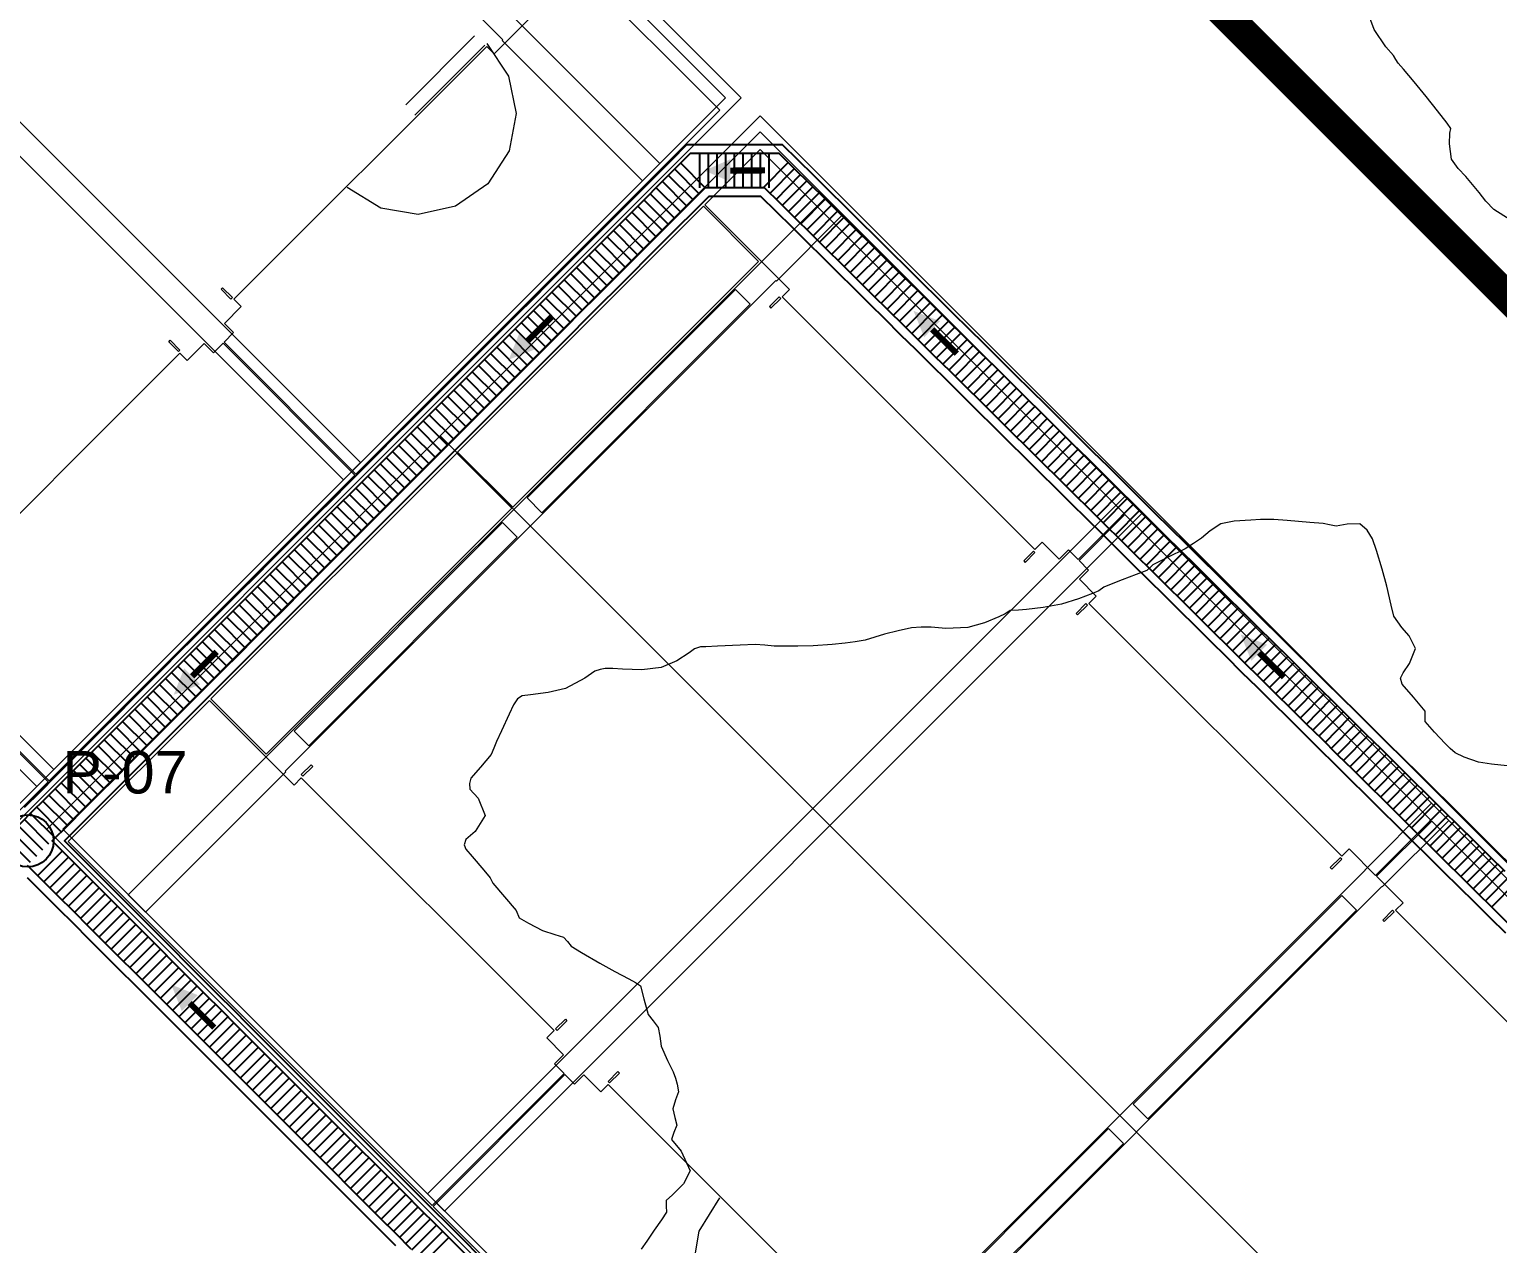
# Model space of a CAD drawing. Header units: metres. Extents: x 354768 to 355417, y 9249536 to 9250102.
# Drawn here: x 354844.97 to 354861.9, y 9249852.91 to 9249866.9 of the extents above; entities that cross this region are included whole.
import ezdxf
from ezdxf.enums import TextEntityAlignment as Align

# ---------------------------------------------------------------- set-up
doc = ezdxf.new("R2010")
doc.units = ezdxf.units.M
doc.header["$LTSCALE"] = 0.25
doc.linetypes.add('DASHED', pattern=[1.524, 1.27, -0.254])
for name, color, linetype, lineweight in [('ARQ-BASE', 8, 'CONTINUOUS', 13), ('ARQ-TECHO', 8, 'CONTINUOUS', 13), ('ARQ-VEREDA', 9, 'CONTINUOUS', 9), ('CUNETA-S1', 5, 'CONTINUOUS', 35), ('LIMITE-INTERV', 1, 'DASHED', 70)]:
    doc.layers.add(name, color=color, linetype=linetype, lineweight=lineweight)
for name, color, linetype, true_color in [('CUN-FLUJO', 1, 'CONTINUOUS', 0xe60000), ('CUN-REJ-BORDE', 4, 'CONTINUOUS', 0x00aae6), ('CUN-REJ-PLATINA', 4, 'CONTINUOUS', 0x78cdf0)]:
    doc.layers.add(name, color=color, linetype=linetype, true_color=true_color)
doc.layers.add('CURVAS', color=33, linetype='CONTINUOUS', lineweight=13, true_color=0xb08860)
doc.layers.add('NUDOS', color=7, linetype='CONTINUOUS')
doc.layers.add('TEXTOS', color=7, linetype='CONTINUOUS')
doc.styles.get("Standard").update_dxf_attribs({"font": 'arial.ttf'})

# ---------------------------------------------------------------- blocks, each defined once
blk = doc.blocks.new('ARQUITECTURA_BASE')
at = {"layer": 'ARQ-BASE'}
for points in [[(354853.112, 9249863.907), (354850.708, 9249861.503)], [(354853.281, 9249863.737), (354853.112, 9249863.907)], [(354850.877, 9249861.333), (354853.281, 9249863.737)], [(354850.708, 9249861.503), (354850.877, 9249861.333)], [(354850.425, 9249861.22), (354848.021, 9249858.816)], [(354850.594, 9249861.05), (354850.425, 9249861.22)], [(354848.19, 9249858.646), (354850.594, 9249861.05)], [(354848.021, 9249858.816), (354848.19, 9249858.646)], [(354857.694, 9249854.516), (354860.098, 9249856.921)], [(354860.098, 9249856.921), (354860.268, 9249856.751)], [(354860.268, 9249856.751), (354857.863, 9249854.347)], [(354857.863, 9249854.347), (354857.694, 9249854.516)], [(354855.007, 9249851.829), (354857.411, 9249854.234)], [(354857.411, 9249854.234), (354857.581, 9249854.064)], [(354857.581, 9249854.064), (354855.176, 9249851.66)]]:
    blk.add_lwpolyline(points, dxfattribs=at)
at = {"layer": 'ARQ-TECHO'}
for points in [[(354844.953, 9249874.338), (354853.176, 9249866.114)], [(354844.953, 9249874.154), (354852.993, 9249866.114)], [(354844.196, 9249873.397), (354852.236, 9249865.357)], [(354850.429, 9249866.782), (354844.772, 9249872.439)], [(354840.749, 9249869.95), (354848.789, 9249861.91)], [(354848.591, 9249861.712), (354840.551, 9249869.752)], [(354849.308, 9249866.036), (354850.1, 9249866.828)], [(354850.242, 9249866.743), (354850.493, 9249866.366), (354850.58, 9249865.936), (354850.5, 9249865.505), (354850.255, 9249865.123), (354849.882, 9249864.865), (354849.453, 9249864.772), (354849.021, 9249864.844), (354848.635, 9249865.083)], [(354849.415, 9249865.916), (354850.221, 9249866.722)], [(354850.422, 9249866.775), (354850.429, 9249866.782)], [(354852.038, 9249865.159), (354850.422, 9249866.775)], [(354853.176, 9249866.114), (354830.245, 9249843.183)], [(354852.993, 9249866.114), (354830.245, 9249843.366)], [(354845.171, 9249857.684), (354853.395, 9249865.908)], [(354853.395, 9249865.908), (354876.326, 9249842.977)], [(354845.355, 9249857.684), (354853.395, 9249865.724)], [(354853.395, 9249865.724), (354876.142, 9249842.977)], [(354852.236, 9249865.357), (354852.038, 9249865.159)], [(354854.151, 9249864.968), (354846.111, 9249856.928)], [(354854.349, 9249864.77), (354854.151, 9249864.968)], [(354853.582, 9249864.002), (354854.349, 9249864.77)], [(354847.918, 9249858.353), (354853.575, 9249864.009)], [(354853.575, 9249864.009), (354853.582, 9249864.002)], [(354849.707, 9249862.22), (354872.547, 9249839.381)], [(354848.789, 9249861.91), (354848.591, 9249861.712)], [(354849.559, 9249853.482), (354857.598, 9249861.52)], [(354857.598, 9249861.52), (354857.796, 9249861.322)], [(354857.796, 9249861.322), (354849.757, 9249853.284)], [(354843.637, 9249859.991), (354845.253, 9249858.375)], [(354845.055, 9249858.177), (354843.439, 9249859.793)], [(354845.253, 9249858.375), (354845.055, 9249858.177)], [(354846.309, 9249856.73), (354847.925, 9249858.345)], [(354847.925, 9249858.345), (354847.918, 9249858.353)], [(354860.367, 9249857.218), (354861.134, 9249857.985)], [(354861.134, 9249857.985), (354861.332, 9249857.787)], [(354868.102, 9249834.753), (354845.171, 9249857.684)], [(354868.102, 9249834.937), (354845.355, 9249857.684)], [(354861.332, 9249857.787), (354860.565, 9249857.02)], [(354854.713, 9249851.557), (354860.37, 9249857.214)], [(354860.37, 9249857.214), (354860.367, 9249857.218)], [(354860.561, 9249857.023), (354854.904, 9249851.366)], [(354860.565, 9249857.02), (354860.561, 9249857.023)], [(354846.111, 9249856.928), (354846.309, 9249856.73)], [(354849.757, 9249853.284), (354849.559, 9249853.482)], [(354854.59, 9249851.829), (354854.212, 9249851.578), (354853.782, 9249851.492), (354853.351, 9249851.571), (354852.97, 9249851.817), (354852.712, 9249852.19), (354852.618, 9249852.618), (354852.69, 9249853.05), (354852.929, 9249853.436)]]:
    blk.add_lwpolyline(points, dxfattribs=at)
for points in [[(354847.311, 9249863.812), (354847.293, 9249863.795), (354847.18, 9249863.908), (354847.198, 9249863.926), (354847.311, 9249863.812)], [(354853.501, 9249863.709), (354853.518, 9249863.691), (354853.631, 9249863.804), (354853.614, 9249863.822), (354853.501, 9249863.709)], [(354846.706, 9249863.208), (354846.689, 9249863.19), (354846.576, 9249863.303), (354846.593, 9249863.321), (354846.706, 9249863.208)], [(354856.432, 9249860.778), (354856.449, 9249860.76), (354856.562, 9249860.873), (354856.545, 9249860.891), (354856.432, 9249860.778)], [(354857.036, 9249860.173), (354857.054, 9249860.156), (354857.167, 9249860.269), (354857.149, 9249860.286), (354857.036, 9249860.173)], [(354848.123, 9249858.296), (354848.105, 9249858.314), (354848.219, 9249858.427), (354848.236, 9249858.409), (354848.123, 9249858.296)], [(354859.967, 9249857.242), (354859.985, 9249857.225), (354860.098, 9249857.338), (354860.08, 9249857.356), (354859.967, 9249857.242)], [(354860.572, 9249856.638), (354860.589, 9249856.62), (354860.702, 9249856.733), (354860.685, 9249856.751), (354860.572, 9249856.638)], [(354851.054, 9249855.365), (354851.036, 9249855.383), (354851.149, 9249855.496), (354851.167, 9249855.478), (354851.054, 9249855.365)], [(354851.659, 9249854.76), (354851.641, 9249854.778), (354851.754, 9249854.891), (354851.772, 9249854.874), (354851.659, 9249854.76)]]:
    blk.add_lwpolyline(points, close=True, dxfattribs=at)
at = {"layer": 'ARQ-VEREDA'}
for points in [[(354850.327, 9249866.623), (354851.303, 9249867.599)], [(354851.303, 9249867.599), (354852.929, 9249865.973)], [(354847.329, 9249863.795), (354850.242, 9249866.708)], [(354850.242, 9249866.708), (354850.327, 9249866.623)], [(354852.929, 9249865.973), (354848.734, 9249861.778)], [(354853.395, 9249865.519), (354852.758, 9249864.883)], [(354857.589, 9249861.324), (354853.395, 9249865.519)], [(354852.74, 9249864.865), (354849.907, 9249862.031)], [(354853.377, 9249864.229), (354852.74, 9249864.865)], [(354852.758, 9249864.883), (354853.734, 9249863.907)], [(354850.543, 9249861.395), (354853.377, 9249864.229)], [(354847.413, 9249863.71), (354847.329, 9249863.795)], [(354853.734, 9249863.907), (354853.649, 9249863.822)], [(354853.649, 9249863.822), (354856.562, 9249860.909)], [(354847.219, 9249863.515), (354847.413, 9249863.71)], [(354847.214, 9249863.298), (354847.325, 9249863.409)], [(354847.325, 9249863.409), (354847.219, 9249863.515)], [(354846.791, 9249863.088), (354846.986, 9249863.282)], [(354846.986, 9249863.282), (354847.092, 9249863.176)], [(354847.092, 9249863.176), (354847.203, 9249863.287)], [(354847.203, 9249863.287), (354848.723, 9249861.767)], [(354848.734, 9249861.778), (354847.214, 9249863.298)], [(354843.793, 9249860.259), (354846.706, 9249863.172)], [(354846.706, 9249863.172), (354846.791, 9249863.088)], [(354849.896, 9249862.021), (354847.062, 9249859.187)], [(354850.533, 9249861.384), (354849.896, 9249862.021)], [(354849.907, 9249862.031), (354850.543, 9249861.395)], [(354848.723, 9249861.767), (354845.198, 9249858.242)], [(354847.699, 9249858.551), (354850.533, 9249861.384)], [(354857.059, 9249860.794), (354857.589, 9249861.324)], [(354857.07, 9249860.783), (354857.6, 9249861.314)], [(354857.6, 9249861.314), (354861.125, 9249857.789)], [(354856.562, 9249860.909), (354856.647, 9249860.994)], [(354856.647, 9249860.994), (354856.842, 9249860.799)], [(354856.842, 9249860.799), (354856.948, 9249860.905)], [(354856.948, 9249860.905), (354857.059, 9249860.794)], [(354857.181, 9249860.672), (354857.07, 9249860.783)], [(354857.075, 9249860.566), (354857.181, 9249860.672)], [(354857.269, 9249860.371), (354857.075, 9249860.566)], [(354857.185, 9249860.286), (354857.269, 9249860.371)], [(354860.098, 9249857.373), (354857.185, 9249860.286)], [(354845.188, 9249858.232), (354843.561, 9249859.858)], [(354845.198, 9249858.242), (354843.572, 9249859.869)], [(354847.062, 9249859.187), (354847.699, 9249858.551)], [(354847.045, 9249859.169), (354845.418, 9249857.543)], [(354848.021, 9249858.193), (354847.045, 9249859.169)], [(354841.663, 9249854.707), (354845.188, 9249858.232)], [(354848.105, 9249858.278), (354848.021, 9249858.193)], [(354851.019, 9249855.365), (354848.105, 9249858.278)], [(354861.125, 9249857.789), (354860.489, 9249857.152)], [(354861.136, 9249857.778), (354860.499, 9249857.142)], [(354864.661, 9249854.253), (354861.136, 9249857.778)], [(354845.418, 9249857.543), (354849.613, 9249853.348)], [(354860.183, 9249857.458), (354860.098, 9249857.373)], [(354860.489, 9249857.152), (354860.183, 9249857.458)], [(354860.499, 9249857.142), (354860.805, 9249856.836)], [(354860.805, 9249856.836), (354860.72, 9249856.751)], [(354860.72, 9249856.751), (354863.633, 9249853.838)], [(354850.934, 9249855.28), (354851.019, 9249855.365)], [(354851.128, 9249855.086), (354850.934, 9249855.28)], [(354851.022, 9249854.98), (354851.128, 9249855.086)], [(354851.134, 9249854.868), (354851.022, 9249854.98)], [(354849.613, 9249853.348), (354851.134, 9249854.868)], [(354851.144, 9249854.858), (354849.624, 9249853.337)], [(354851.256, 9249854.746), (354851.144, 9249854.858)], [(354851.362, 9249854.852), (354851.256, 9249854.746)], [(354851.556, 9249854.658), (354851.362, 9249854.852)], [(354851.641, 9249854.743), (354851.556, 9249854.658)], [(354854.554, 9249851.829), (354851.641, 9249854.743)], [(354849.624, 9249853.337), (354853.149, 9249849.812)]]:
    blk.add_lwpolyline(points, dxfattribs=at)
blk = doc.blocks.new('CURVAS_DE_NIVEL')
at = {"layer": 'CURVAS'}
for points in [[(354862.04, 9249864.71), (354861.852, 9249864.827), (354861.761, 9249864.925), (354861.684, 9249865.025), (354861.607, 9249865.117), (354861.529, 9249865.209), (354861.439, 9249865.301), (354861.362, 9249865.407), (354861.342, 9249865.586), (354861.346, 9249865.708), (354861.358, 9249865.763), (354861.313, 9249865.824), (354861.204, 9249865.965), (354861.072, 9249866.132), (354860.933, 9249866.3), (354860.809, 9249866.446), (354860.75, 9249866.514), (354860.722, 9249866.558), (354860.694, 9249866.603), (354860.608, 9249866.703), (354860.471, 9249866.903), (354860.386, 9249867.129)], [(354862.006, 9249858.417), (354861.825, 9249858.435), (354861.675, 9249858.458), (354861.51, 9249858.516), (354861.406, 9249858.566), (354861.347, 9249858.616), (354861.292, 9249858.672), (354861.169, 9249858.802), (354861.059, 9249858.927), (354861.059, 9249858.986), (354861.059, 9249859.046), (354860.926, 9249859.207), (354860.795, 9249859.358), (354860.777, 9249859.425), (354860.805, 9249859.489), (354860.879, 9249859.593), (354860.947, 9249859.766), (354860.875, 9249859.914), (354860.792, 9249860.01), (354860.745, 9249860.075), (354860.701, 9249860.141), (354860.669, 9249860.269), (354860.617, 9249860.488), (354860.563, 9249860.684), (354860.501, 9249860.899), (354860.454, 9249861.033), (354860.39, 9249861.133), (354860.308, 9249861.206), (354860.162, 9249861.201), (354860.034, 9249861.179), (354859.959, 9249861.192), (354859.884, 9249861.207), (354859.73, 9249861.221), (354859.471, 9249861.243), (354859.316, 9249861.255), (354859.24, 9249861.255), (354859.164, 9249861.253), (354859.051, 9249861.248), (354858.857, 9249861.234), (354858.704, 9249861.206), (354858.58, 9249861.124), (354858.483, 9249861.04), (354858.389, 9249860.977), (354858.293, 9249860.918), (354858.089, 9249860.815), (354857.922, 9249860.733), (354857.851, 9249860.666), (354857.728, 9249860.62), (354857.567, 9249860.561), (354857.441, 9249860.51), (354857.358, 9249860.475), (354857.298, 9249860.431), (354857.227, 9249860.401), (354857.065, 9249860.34), (354856.869, 9249860.28), (354856.656, 9249860.24), (354856.463, 9249860.216), (354856.372, 9249860.208), (354856.278, 9249860.205), (354856.219, 9249860.168), (354856.146, 9249860.133), (354855.981, 9249860.063), (354855.79, 9249860.009), (354855.535, 9249859.999), (354855.366, 9249860.014), (354855.252, 9249860.013), (354855.138, 9249860.006), (354854.985, 9249859.973), (354854.829, 9249859.932), (354854.715, 9249859.897), (354854.603, 9249859.865), (354854.489, 9249859.845), (354854.374, 9249859.831), (354854.224, 9249859.815), (354854.004, 9249859.799), (354853.829, 9249859.794), (354853.664, 9249859.794), (354853.556, 9249859.795), (354853.447, 9249859.805), (354853.338, 9249859.814), (354853.163, 9249859.807), (354852.904, 9249859.793), (354852.768, 9249859.786), (354852.707, 9249859.787), (354852.638, 9249859.764), (354852.576, 9249859.718), (354852.434, 9249859.625), (354852.254, 9249859.548), (354852.031, 9249859.523), (354851.806, 9249859.529), (354851.698, 9249859.537), (354851.608, 9249859.539), (354851.552, 9249859.525), (354851.49, 9249859.507), (354851.374, 9249859.426), (354851.15, 9249859.306), (354850.95, 9249859.259), (354850.746, 9249859.233), (354850.65, 9249859.224), (354850.598, 9249859.186), (354850.55, 9249859.118), (354850.501, 9249859.012), (354850.413, 9249858.817), (354850.357, 9249858.695), (354850.326, 9249858.619), (354850.292, 9249858.545), (354850.17, 9249858.399), (354850.06, 9249858.272), (354850.043, 9249858.211), (354850.049, 9249858.148), (354850.142, 9249858.041), (354850.225, 9249857.841), (354850.109, 9249857.657), (354850, 9249857.567), (354849.983, 9249857.506), (354850.003, 9249857.455), (354850.075, 9249857.369), (354850.208, 9249857.213), (354850.281, 9249857.126), (354850.314, 9249857.063), (354850.448, 9249856.906), (354850.582, 9249856.746), (354850.618, 9249856.665), (354850.725, 9249856.601), (354850.885, 9249856.517), (354851.028, 9249856.471), (354851.127, 9249856.44), (354851.172, 9249856.389), (354851.216, 9249856.337), (354851.333, 9249856.264), (354851.547, 9249856.14), (354851.718, 9249856.046), (354851.88, 9249855.959), (354851.956, 9249855.919), (354852.014, 9249855.88), (354852.052, 9249855.73), (354852.103, 9249855.551), (354852.162, 9249855.476), (354852.219, 9249855.399), (354852.236, 9249855.298), (354852.253, 9249855.184), (354852.327, 9249855.017), (354852.39, 9249854.889), (354852.417, 9249854.815), (354852.437, 9249854.746), (354852.453, 9249854.657), (354852.42, 9249854.566), (354852.386, 9249854.463), (354852.41, 9249854.363), (354852.434, 9249854.272), (354852.401, 9249854.19), (354852.372, 9249854.109), (354852.485, 9249853.972), (354852.587, 9249853.748), (354852.512, 9249853.596), (354852.382, 9249853.469), (354852.309, 9249853.405), (354852.311, 9249853.338), (354852.314, 9249853.27), (354852.259, 9249853.184), (354852.172, 9249853.062), (354852.088, 9249852.936), (354852.021, 9249852.843)]]:
    blk.add_lwpolyline(points, dxfattribs=at)
blk = doc.blocks.new('LIMITE_DE_INTERVENCION')
at = {"layer": 'LIMITE-INTERV', "const_width": 0.35}
blk.add_lwpolyline([(354813.64, 9249855.63), (354841.92, 9249883.91), (354871.13, 9249854.7), (354916.13, 9249854.7), (354916.13, 9249869.58), (354977.74, 9249869.58), (354977.74, 9249785.21), (354976.37, 9249784.1), (354969.93, 9249785.38), (354969.93, 9249791.81), (354955.81, 9249791.81), (354948.88, 9249794.19), (354936.64, 9249794.19), (354936.64, 9249792.02), (354926.97, 9249793.95), (354926.97, 9249800.53), (354919.17, 9249800.53), (354919.17, 9249802.42), (354907.61, 9249802.61), (354883.57, 9249802.61), (354879.56, 9249803.41), (354859.72, 9249811.52)], close=True, dxfattribs=at)
blk = doc.blocks.new('CUNETAS_SISTEMA_1_OESTE')
at = {"layer": 'CUN-FLUJO', "const_width": 0.07}
for points in [[(354853.451, 9249865.278), (354853.052, 9249865.277)], [(354850.992, 9249863.592), (354850.709, 9249863.309)], [(354855.661, 9249863.167), (354855.377, 9249863.448)], [(354847.129, 9249859.729), (354846.846, 9249859.446)], [(354859.432, 9249859.437), (354859.147, 9249859.719)], [(354847.102, 9249855.398), (354846.819, 9249855.681)]]:
    blk.add_lwpolyline(points, dxfattribs=at)
at = {"layer": 'CUN-FLUJO', "true_color": 0xe60000}
for points in [[(354852.752, 9249865.276), (354853.052, 9249865.147), (354853.051, 9249865.407)], [(354855.163, 9249863.659), (354855.285, 9249863.356), (354855.468, 9249863.541)], [(354850.497, 9249863.097), (354850.801, 9249863.217), (354850.617, 9249863.401)], [(354858.934, 9249859.93), (354859.056, 9249859.626), (354859.239, 9249859.811)], [(354846.634, 9249859.234), (354846.938, 9249859.354), (354846.754, 9249859.538)], [(354846.607, 9249855.893), (354846.727, 9249855.589), (354846.911, 9249855.773)]]:
    blk.add_solid(points, dxfattribs=at)
at = {"layer": 'CUN-REJ-BORDE'}
for points in [[(354844.915, 9249857.94), (354845.093, 9249858.117), (354845.271, 9249858.295), (354845.448, 9249858.472), (354845.626, 9249858.65), (354845.803, 9249858.828), (354845.981, 9249859.005), (354846.159, 9249859.183), (354846.336, 9249859.36), (354846.514, 9249859.538), (354846.691, 9249859.716), (354846.869, 9249859.893), (354847.046, 9249860.071), (354847.224, 9249860.248), (354847.402, 9249860.426), (354847.579, 9249860.603), (354847.757, 9249860.781), (354847.934, 9249860.959), (354848.112, 9249861.136), (354848.289, 9249861.314), (354848.467, 9249861.491), (354848.645, 9249861.669), (354848.822, 9249861.847), (354849, 9249862.024), (354849.177, 9249862.202), (354849.355, 9249862.379), (354849.533, 9249862.557), (354849.71, 9249862.734), (354849.888, 9249862.912), (354850.065, 9249863.09), (354850.243, 9249863.267), (354850.42, 9249863.445), (354850.598, 9249863.622), (354850.776, 9249863.8), (354850.953, 9249863.977), (354851.131, 9249864.155), (354851.308, 9249864.333), (354851.486, 9249864.51), (354851.664, 9249864.688), (354851.841, 9249864.865), (354852.019, 9249865.043), (354852.196, 9249865.221), (354852.374, 9249865.398), (354852.551, 9249865.576), (354852.826, 9249865.576), (354853.101, 9249865.577), (354853.375, 9249865.578), (354853.65, 9249865.578), (354853.829, 9249865.401), (354854.008, 9249865.225), (354854.186, 9249865.048), (354854.365, 9249864.871), (354854.544, 9249864.694), (354854.723, 9249864.517), (354854.902, 9249864.34), (354855.081, 9249864.163), (354855.259, 9249863.986), (354855.438, 9249863.809), (354855.617, 9249863.633), (354855.796, 9249863.456), (354855.975, 9249863.279), (354856.154, 9249863.102), (354856.332, 9249862.925), (354856.511, 9249862.748), (354856.69, 9249862.571), (354856.869, 9249862.394), (354857.048, 9249862.217), (354857.227, 9249862.04), (354857.405, 9249861.864), (354857.584, 9249861.687), (354857.763, 9249861.51), (354857.942, 9249861.333), (354858.121, 9249861.156), (354858.3, 9249860.979), (354858.478, 9249860.802), (354858.657, 9249860.625), (354858.836, 9249860.448), (354859.015, 9249860.272), (354859.194, 9249860.095), (354859.372, 9249859.918), (354859.551, 9249859.741), (354859.73, 9249859.564), (354859.909, 9249859.387), (354860.088, 9249859.21), (354860.267, 9249859.033), (354860.445, 9249858.856), (354860.624, 9249858.68), (354860.803, 9249858.503), (354860.982, 9249858.326), (354861.161, 9249858.149), (354861.34, 9249857.972), (354861.518, 9249857.795), (354861.697, 9249857.618), (354861.876, 9249857.441), (354862.055, 9249857.264)], [(354861.989, 9249856.486), (354861.81, 9249856.663), (354861.631, 9249856.84), (354861.452, 9249857.017), (354861.273, 9249857.194), (354861.095, 9249857.37), (354860.916, 9249857.547), (354860.737, 9249857.724), (354860.558, 9249857.901), (354860.379, 9249858.078), (354860.2, 9249858.255), (354860.021, 9249858.432), (354859.843, 9249858.609), (354859.664, 9249858.786), (354859.485, 9249858.963), (354859.306, 9249859.14), (354859.127, 9249859.317), (354858.948, 9249859.493), (354858.769, 9249859.67), (354858.591, 9249859.847), (354858.412, 9249860.024), (354858.233, 9249860.201), (354858.054, 9249860.378), (354857.875, 9249860.555), (354857.696, 9249860.732), (354857.518, 9249860.909), (354857.339, 9249861.086), (354857.16, 9249861.263), (354856.981, 9249861.439), (354856.802, 9249861.616), (354856.623, 9249861.793), (354856.444, 9249861.97), (354856.266, 9249862.147), (354856.087, 9249862.324), (354855.908, 9249862.501), (354855.729, 9249862.678), (354855.55, 9249862.855), (354855.371, 9249863.032), (354855.192, 9249863.209), (354855.014, 9249863.385), (354854.835, 9249863.562), (354854.656, 9249863.739), (354854.477, 9249863.916), (354854.298, 9249864.093), (354854.119, 9249864.27), (354853.941, 9249864.447), (354853.762, 9249864.624), (354853.583, 9249864.801), (354853.404, 9249864.978), (354853.102, 9249864.977), (354852.801, 9249864.976), (354852.624, 9249864.799), (354852.447, 9249864.623), (354852.27, 9249864.446), (354852.093, 9249864.269), (354851.916, 9249864.092), (354851.74, 9249863.915), (354851.563, 9249863.739), (354851.386, 9249863.562), (354851.209, 9249863.385), (354851.032, 9249863.208), (354850.856, 9249863.031), (354850.679, 9249862.854), (354850.502, 9249862.678), (354850.325, 9249862.501), (354850.148, 9249862.324), (354849.971, 9249862.147), (354849.795, 9249861.97), (354849.618, 9249861.794), (354849.441, 9249861.617), (354849.264, 9249861.44), (354849.087, 9249861.263), (354848.911, 9249861.086), (354848.734, 9249860.91), (354848.557, 9249860.733), (354848.38, 9249860.556), (354848.203, 9249860.379), (354848.027, 9249860.202), (354847.85, 9249860.025), (354847.673, 9249859.849), (354847.496, 9249859.672), (354847.319, 9249859.495), (354847.142, 9249859.318), (354846.966, 9249859.141), (354846.789, 9249858.965), (354846.612, 9249858.788), (354846.435, 9249858.611), (354846.258, 9249858.434), (354846.082, 9249858.257), (354845.905, 9249858.08), (354845.728, 9249857.904), (354845.551, 9249857.727), (354845.374, 9249857.55), (354845.551, 9249857.373), (354845.728, 9249857.196), (354845.905, 9249857.019), (354846.082, 9249856.843), (354846.259, 9249856.666), (354846.435, 9249856.489), (354846.612, 9249856.312), (354846.789, 9249856.135), (354846.966, 9249855.958), (354847.143, 9249855.781), (354847.32, 9249855.605), (354847.497, 9249855.428), (354847.673, 9249855.251), (354847.85, 9249855.074), (354848.027, 9249854.897), (354848.204, 9249854.72), (354848.381, 9249854.543), (354848.558, 9249854.367), (354848.735, 9249854.19), (354848.911, 9249854.013), (354849.088, 9249853.836), (354849.265, 9249853.659), (354849.442, 9249853.482), (354849.619, 9249853.305), (354849.796, 9249853.129), (354849.973, 9249852.952), (354850.149, 9249852.775)], [(354849.195, 9249852.881), (354849.018, 9249853.058), (354848.841, 9249853.235), (354848.664, 9249853.412), (354848.487, 9249853.589), (354848.31, 9249853.765), (354848.133, 9249853.942), (354847.957, 9249854.119), (354847.78, 9249854.296), (354847.603, 9249854.473), (354847.426, 9249854.65), (354847.249, 9249854.827), (354847.072, 9249855.003), (354846.895, 9249855.18), (354846.719, 9249855.357), (354846.542, 9249855.534), (354846.365, 9249855.711), (354846.188, 9249855.888), (354846.011, 9249856.065), (354845.834, 9249856.241), (354845.657, 9249856.418), (354845.481, 9249856.595), (354845.304, 9249856.772), (354845.127, 9249856.949), (354844.95, 9249857.126)], [(354844.809, 9249857.691), (354844.985, 9249857.868), (354845.162, 9249858.045), (354845.339, 9249858.222), (354845.516, 9249858.399), (354845.693, 9249858.576), (354845.87, 9249858.753), (354846.047, 9249858.93), (354846.224, 9249859.107), (354846.401, 9249859.284), (354846.578, 9249859.461), (354846.755, 9249859.638), (354846.932, 9249859.814), (354847.109, 9249859.991), (354847.285, 9249860.168), (354847.462, 9249860.345), (354847.639, 9249860.522), (354847.816, 9249860.699), (354847.993, 9249860.876), (354848.17, 9249861.053), (354848.347, 9249861.23), (354848.524, 9249861.407), (354848.701, 9249861.584), (354848.878, 9249861.761), (354849.055, 9249861.937), (354849.232, 9249862.114), (354849.408, 9249862.291), (354849.585, 9249862.468), (354849.762, 9249862.645), (354849.939, 9249862.822), (354850.116, 9249862.999), (354850.293, 9249863.176), (354850.47, 9249863.353), (354850.647, 9249863.53), (354850.824, 9249863.707), (354851.001, 9249863.884), (354851.178, 9249864.06), (354851.355, 9249864.237), (354851.531, 9249864.414), (354851.708, 9249864.591), (354851.885, 9249864.768), (354852.062, 9249864.945), (354852.239, 9249865.122), (354852.416, 9249865.299), (354852.593, 9249865.476), (354852.847, 9249865.476), (354853.101, 9249865.477), (354853.355, 9249865.478), (354853.609, 9249865.478), (354853.787, 9249865.302), (354853.965, 9249865.126), (354854.143, 9249864.95), (354854.321, 9249864.774), (354854.499, 9249864.598), (354854.677, 9249864.422), (354854.855, 9249864.245), (354855.033, 9249864.069), (354855.211, 9249863.893), (354855.389, 9249863.717), (354855.567, 9249863.541), (354855.745, 9249863.365), (354855.923, 9249863.189), (354856.102, 9249863.013), (354856.28, 9249862.837), (354856.458, 9249862.66), (354856.636, 9249862.484), (354856.814, 9249862.308), (354856.992, 9249862.132), (354857.17, 9249861.956), (354857.348, 9249861.78), (354857.526, 9249861.604), (354857.704, 9249861.428), (354857.882, 9249861.252), (354858.06, 9249861.076), (354858.238, 9249860.899), (354858.416, 9249860.723), (354858.594, 9249860.547), (354858.772, 9249860.371), (354858.95, 9249860.195), (354859.128, 9249860.019), (354859.306, 9249859.843), (354859.484, 9249859.667), (354859.662, 9249859.491), (354859.84, 9249859.314), (354860.018, 9249859.138), (354860.196, 9249858.962), (354860.374, 9249858.786), (354860.552, 9249858.61), (354860.73, 9249858.434), (354860.908, 9249858.258), (354861.087, 9249858.082), (354861.265, 9249857.906), (354861.443, 9249857.729), (354861.621, 9249857.553), (354861.799, 9249857.377), (354861.977, 9249857.201)], [(354862.014, 9249856.602), (354861.835, 9249856.778), (354861.657, 9249856.955), (354861.478, 9249857.131), (354861.3, 9249857.308), (354861.121, 9249857.485), (354860.943, 9249857.661), (354860.764, 9249857.838), (354860.586, 9249858.014), (354860.407, 9249858.191), (354860.229, 9249858.368), (354860.05, 9249858.544), (354859.872, 9249858.721), (354859.693, 9249858.897), (354859.515, 9249859.074), (354859.336, 9249859.251), (354859.158, 9249859.427), (354858.979, 9249859.604), (354858.801, 9249859.78), (354858.622, 9249859.957), (354858.443, 9249860.133), (354858.265, 9249860.31), (354858.086, 9249860.487), (354857.908, 9249860.663), (354857.729, 9249860.84), (354857.551, 9249861.016), (354857.372, 9249861.193), (354857.194, 9249861.37), (354857.015, 9249861.546), (354856.837, 9249861.723), (354856.658, 9249861.899), (354856.48, 9249862.076), (354856.301, 9249862.252), (354856.123, 9249862.429), (354855.944, 9249862.606), (354855.766, 9249862.782), (354855.587, 9249862.959), (354855.409, 9249863.135), (354855.23, 9249863.312), (354855.052, 9249863.489), (354854.873, 9249863.665), (354854.695, 9249863.842), (354854.516, 9249864.018), (354854.338, 9249864.195), (354854.159, 9249864.371), (354853.981, 9249864.548), (354853.802, 9249864.725), (354853.624, 9249864.901), (354853.445, 9249865.078), (354853.102, 9249865.077), (354852.759, 9249865.076), (354852.58, 9249864.897), (354852.401, 9249864.718), (354852.221, 9249864.539), (354852.042, 9249864.359), (354851.863, 9249864.18), (354851.684, 9249864.001), (354851.505, 9249863.822), (354851.325, 9249863.643), (354851.146, 9249863.463), (354850.967, 9249863.284), (354850.788, 9249863.105), (354850.609, 9249862.926), (354850.43, 9249862.747), (354850.25, 9249862.567), (354850.071, 9249862.388), (354849.892, 9249862.209), (354849.713, 9249862.03), (354849.534, 9249861.851), (354849.354, 9249861.671), (354849.175, 9249861.492), (354848.996, 9249861.313), (354848.817, 9249861.134), (354848.638, 9249860.955), (354848.458, 9249860.776), (354848.279, 9249860.596), (354848.1, 9249860.417), (354847.921, 9249860.238), (354847.742, 9249860.059), (354847.562, 9249859.88), (354847.383, 9249859.7), (354847.204, 9249859.521), (354847.025, 9249859.342), (354846.846, 9249859.163), (354846.666, 9249858.984), (354846.487, 9249858.804), (354846.308, 9249858.625), (354846.129, 9249858.446), (354845.95, 9249858.267), (354845.77, 9249858.088), (354845.591, 9249857.908), (354845.412, 9249857.729), (354845.233, 9249857.55), (354845.41, 9249857.373), (354845.587, 9249857.196), (354845.763, 9249857.019), (354845.94, 9249856.843), (354846.117, 9249856.666), (354846.294, 9249856.489), (354846.471, 9249856.312), (354846.648, 9249856.135), (354846.825, 9249855.958), (354847.001, 9249855.781), (354847.178, 9249855.605), (354847.355, 9249855.428), (354847.532, 9249855.251), (354847.709, 9249855.074), (354847.886, 9249854.897), (354848.063, 9249854.72), (354848.239, 9249854.543), (354848.416, 9249854.367), (354848.593, 9249854.19), (354848.77, 9249854.013), (354848.947, 9249853.836), (354849.124, 9249853.659), (354849.301, 9249853.482), (354849.477, 9249853.305), (354849.654, 9249853.129), (354849.831, 9249852.952), (354850.008, 9249852.775)], [(354849.371, 9249852.846), (354849.195, 9249853.023), (354849.018, 9249853.199), (354848.841, 9249853.376), (354848.664, 9249853.553), (354848.487, 9249853.73), (354848.31, 9249853.907), (354848.133, 9249854.084), (354847.957, 9249854.261), (354847.78, 9249854.437), (354847.603, 9249854.614), (354847.426, 9249854.791), (354847.249, 9249854.968), (354847.072, 9249855.145), (354846.895, 9249855.322), (354846.719, 9249855.499), (354846.542, 9249855.675), (354846.365, 9249855.852), (354846.188, 9249856.029), (354846.011, 9249856.206), (354845.834, 9249856.383), (354845.657, 9249856.56), (354845.481, 9249856.737), (354845.304, 9249856.913), (354845.127, 9249857.09), (354844.95, 9249857.267)]]:
    blk.add_lwpolyline(points, dxfattribs=at)
at = {"layer": 'CUN-REJ-PLATINA'}
for p, q in [((354852.698, 9249865.076), (354852.698, 9249865.476)), ((354852.798, 9249865.076), (354852.798, 9249865.476)), ((354852.898, 9249865.077), (354852.898, 9249865.477)), ((354852.998, 9249865.077), (354852.998, 9249865.477)), ((354853.098, 9249865.077), (354853.098, 9249865.477)), ((354853.198, 9249865.077), (354853.198, 9249865.477)), ((354853.298, 9249865.077), (354853.298, 9249865.477)), ((354853.398, 9249865.078), (354853.398, 9249865.478)), ((354853.498, 9249865.078), (354853.498, 9249865.478)), ((354852.692, 9249865.009), (354852.409, 9249865.292)), ((354852.762, 9249865.079), (354852.479, 9249865.362)), ((354853.437, 9249865.086), (354853.718, 9249865.37)), ((354853.508, 9249865.016), (354853.789, 9249865.3)), ((354852.55, 9249864.867), (354852.267, 9249865.15)), ((354852.621, 9249864.938), (354852.338, 9249865.221)), ((354853.579, 9249864.945), (354853.86, 9249865.23)), ((354853.65, 9249864.875), (354853.931, 9249865.159)), ((354852.338, 9249864.655), (354852.055, 9249864.938)), ((354852.409, 9249864.726), (354852.126, 9249865.009)), ((354852.479, 9249864.797), (354852.197, 9249865.079)), ((354853.721, 9249864.805), (354854.002, 9249865.089)), ((354853.792, 9249864.734), (354854.074, 9249865.019)), ((354853.863, 9249864.664), (354854.145, 9249864.948)), ((354852.197, 9249864.514), (354851.914, 9249864.797)), ((354852.267, 9249864.584), (354851.984, 9249864.867)), ((354853.934, 9249864.594), (354854.216, 9249864.878)), ((354854.006, 9249864.523), (354854.287, 9249864.808)), ((354852.055, 9249864.372), (354851.772, 9249864.655)), ((354852.126, 9249864.443), (354851.843, 9249864.726)), ((354854.077, 9249864.453), (354854.358, 9249864.737)), ((354854.148, 9249864.383), (354854.429, 9249864.667)), ((354854.219, 9249864.312), (354854.5, 9249864.597)), ((354851.843, 9249864.16), (354851.56, 9249864.443)), ((354851.914, 9249864.231), (354851.631, 9249864.514)), ((354851.984, 9249864.302), (354851.702, 9249864.584)), ((354854.29, 9249864.242), (354854.571, 9249864.526)), ((354854.361, 9249864.172), (354854.642, 9249864.456)), ((354851.702, 9249864.019), (354851.419, 9249864.302)), ((354851.772, 9249864.089), (354851.489, 9249864.372)), ((354854.432, 9249864.101), (354854.713, 9249864.386)), ((354854.503, 9249864.031), (354854.785, 9249864.315)), ((354851.489, 9249863.807), (354851.207, 9249864.089)), ((354851.56, 9249863.877), (354851.277, 9249864.16)), ((354851.631, 9249863.948), (354851.348, 9249864.231)), ((354854.574, 9249863.961), (354854.856, 9249864.245)), ((354854.645, 9249863.89), (354854.927, 9249864.175)), ((354854.717, 9249863.82), (354854.998, 9249864.104)), ((354851.348, 9249863.665), (354851.065, 9249863.948)), ((354851.419, 9249863.736), (354851.136, 9249864.019)), ((354854.788, 9249863.75), (354855.069, 9249864.034)), ((354854.859, 9249863.679), (354855.14, 9249863.964)), ((354851.207, 9249863.524), (354850.924, 9249863.807)), ((354851.277, 9249863.594), (354850.994, 9249863.877)), ((354854.93, 9249863.609), (354855.211, 9249863.893)), ((354855.001, 9249863.539), (354855.282, 9249863.823)), ((354855.072, 9249863.468), (354855.353, 9249863.753)), ((354850.994, 9249863.312), (354850.712, 9249863.594)), ((354851.065, 9249863.382), (354850.782, 9249863.665)), ((354851.136, 9249863.453), (354850.853, 9249863.736)), ((354855.143, 9249863.398), (354855.424, 9249863.682)), ((354855.214, 9249863.328), (354855.495, 9249863.612)), ((354850.853, 9249863.17), (354850.57, 9249863.453)), ((354850.924, 9249863.241), (354850.641, 9249863.524)), ((354855.285, 9249863.257), (354855.567, 9249863.542)), ((354855.356, 9249863.187), (354855.638, 9249863.472)), ((354850.641, 9249862.958), (354850.358, 9249863.241)), ((354850.712, 9249863.029), (354850.429, 9249863.312)), ((354850.782, 9249863.1), (354850.5, 9249863.382)), ((354855.427, 9249863.117), (354855.709, 9249863.401)), ((354855.499, 9249863.046), (354855.78, 9249863.331)), ((354855.57, 9249862.976), (354855.851, 9249863.261)), ((354850.5, 9249862.817), (354850.217, 9249863.1)), ((354850.57, 9249862.887), (354850.287, 9249863.17)), ((354855.641, 9249862.906), (354855.922, 9249863.19)), ((354855.712, 9249862.836), (354855.993, 9249863.12)), ((354850.358, 9249862.675), (354850.075, 9249862.958)), ((354850.429, 9249862.746), (354850.146, 9249863.029)), ((354855.783, 9249862.765), (354856.064, 9249863.05)), ((354855.854, 9249862.695), (354856.135, 9249862.979)), ((354855.925, 9249862.625), (354856.206, 9249862.909)), ((354850.146, 9249862.463), (354849.863, 9249862.746)), ((354850.217, 9249862.534), (354849.934, 9249862.817)), ((354850.287, 9249862.605), (354850.005, 9249862.887)), ((354855.996, 9249862.554), (354856.278, 9249862.839)), ((354856.067, 9249862.484), (354856.349, 9249862.768)), ((354850.005, 9249862.322), (354849.722, 9249862.605)), ((354850.075, 9249862.392), (354849.792, 9249862.675)), ((354856.138, 9249862.414), (354856.42, 9249862.698)), ((354856.21, 9249862.343), (354856.491, 9249862.628)), ((354849.792, 9249862.11), (354849.51, 9249862.392)), ((354849.863, 9249862.18), (354849.58, 9249862.463)), ((354849.934, 9249862.251), (354849.651, 9249862.534)), ((354856.281, 9249862.273), (354856.562, 9249862.557)), ((354856.352, 9249862.203), (354856.633, 9249862.487)), ((354856.423, 9249862.132), (354856.704, 9249862.417)), ((354849.651, 9249861.968), (354849.368, 9249862.251)), ((354849.722, 9249862.039), (354849.439, 9249862.322)), ((354856.494, 9249862.062), (354856.775, 9249862.346)), ((354856.565, 9249861.992), (354856.846, 9249862.276)), ((354849.51, 9249861.827), (354849.227, 9249862.11)), ((354849.58, 9249861.897), (354849.297, 9249862.18)), ((354856.636, 9249861.921), (354856.917, 9249862.206)), ((354856.707, 9249861.851), (354856.988, 9249862.135)), ((354856.778, 9249861.781), (354857.06, 9249862.065)), ((354849.297, 9249861.615), (354849.015, 9249861.897)), ((354849.368, 9249861.685), (354849.085, 9249861.968)), ((354849.439, 9249861.756), (354849.156, 9249862.039)), ((354856.849, 9249861.71), (354857.131, 9249861.995)), ((354856.92, 9249861.64), (354857.202, 9249861.924)), ((354849.156, 9249861.473), (354848.873, 9249861.756)), ((354849.227, 9249861.544), (354848.944, 9249861.827)), ((354856.992, 9249861.57), (354857.273, 9249861.854)), ((354857.063, 9249861.499), (354857.344, 9249861.784)), ((354857.134, 9249861.429), (354857.415, 9249861.713)), ((354848.944, 9249861.261), (354848.661, 9249861.544)), ((354849.015, 9249861.332), (354848.732, 9249861.615)), ((354849.085, 9249861.402), (354848.802, 9249861.685)), ((354857.205, 9249861.359), (354857.486, 9249861.643)), ((354857.276, 9249861.288), (354857.557, 9249861.573)), ((354848.802, 9249861.12), (354848.52, 9249861.402)), ((354848.873, 9249861.19), (354848.59, 9249861.473)), ((354857.347, 9249861.218), (354857.628, 9249861.502)), ((354857.418, 9249861.148), (354857.699, 9249861.432)), ((354848.661, 9249860.978), (354848.378, 9249861.261)), ((354848.732, 9249861.049), (354848.449, 9249861.332)), ((354857.489, 9249861.077), (354857.771, 9249861.362)), ((354857.56, 9249861.007), (354857.842, 9249861.291)), ((354857.631, 9249860.937), (354857.913, 9249861.221)), ((354848.449, 9249860.766), (354848.166, 9249861.049)), ((354848.52, 9249860.837), (354848.237, 9249861.12)), ((354848.59, 9249860.907), (354848.307, 9249861.19)), ((354857.702, 9249860.866), (354857.984, 9249861.151)), ((354857.774, 9249860.796), (354858.055, 9249861.08)), ((354848.307, 9249860.625), (354848.025, 9249860.907)), ((354848.378, 9249860.695), (354848.095, 9249860.978)), ((354857.845, 9249860.726), (354858.126, 9249861.01)), ((354857.916, 9249860.655), (354858.197, 9249860.94)), ((354857.987, 9249860.585), (354858.268, 9249860.869)), ((354848.166, 9249860.483), (354847.883, 9249860.766)), ((354848.237, 9249860.554), (354847.954, 9249860.837)), ((354858.058, 9249860.515), (354858.339, 9249860.799)), ((354858.129, 9249860.444), (354858.41, 9249860.729)), ((354847.954, 9249860.271), (354847.671, 9249860.554)), ((354848.025, 9249860.342), (354847.742, 9249860.625)), ((354848.095, 9249860.413), (354847.813, 9249860.695)), ((354858.2, 9249860.374), (354858.481, 9249860.659)), ((354858.271, 9249860.304), (354858.553, 9249860.588)), ((354847.813, 9249860.13), (354847.53, 9249860.413)), ((354847.883, 9249860.2), (354847.6, 9249860.483)), ((354858.342, 9249860.233), (354858.624, 9249860.518)), ((354858.413, 9249860.163), (354858.695, 9249860.448)), ((354858.485, 9249860.093), (354858.766, 9249860.377)), ((354847.6, 9249859.918), (354847.318, 9249860.2)), ((354847.671, 9249859.988), (354847.388, 9249860.271)), ((354847.742, 9249860.059), (354847.459, 9249860.342)), ((354858.556, 9249860.023), (354858.837, 9249860.307)), ((354858.627, 9249859.952), (354858.908, 9249860.237)), ((354847.459, 9249859.776), (354847.176, 9249860.059)), ((354847.53, 9249859.847), (354847.247, 9249860.13)), ((354858.698, 9249859.882), (354858.979, 9249860.166)), ((354858.769, 9249859.812), (354859.05, 9249860.096)), ((354858.84, 9249859.741), (354859.121, 9249860.026)), ((354847.318, 9249859.635), (354847.035, 9249859.918)), ((354847.388, 9249859.705), (354847.105, 9249859.988)), ((354858.911, 9249859.671), (354859.192, 9249859.955)), ((354858.982, 9249859.601), (354859.263, 9249859.885)), ((354847.105, 9249859.423), (354846.823, 9249859.705)), ((354847.176, 9249859.493), (354846.893, 9249859.776)), ((354847.247, 9249859.564), (354846.964, 9249859.847)), ((354859.053, 9249859.53), (354859.335, 9249859.815)), ((354859.124, 9249859.46), (354859.406, 9249859.744)), ((354846.964, 9249859.281), (354846.681, 9249859.564)), ((354847.035, 9249859.352), (354846.752, 9249859.635)), ((354859.195, 9249859.39), (354859.477, 9249859.674)), ((354859.267, 9249859.319), (354859.548, 9249859.604)), ((354859.338, 9249859.249), (354859.619, 9249859.533)), ((354846.752, 9249859.069), (354846.469, 9249859.352)), ((354846.823, 9249859.14), (354846.54, 9249859.423)), ((354846.893, 9249859.21), (354846.61, 9249859.493)), ((354859.409, 9249859.179), (354859.69, 9249859.463)), ((354859.48, 9249859.108), (354859.761, 9249859.393)), ((354846.61, 9249858.928), (354846.328, 9249859.21)), ((354846.681, 9249858.998), (354846.398, 9249859.281)), ((354859.551, 9249859.038), (354859.832, 9249859.322)), ((354859.622, 9249858.968), (354859.903, 9249859.252)), ((354859.693, 9249858.897), (354859.974, 9249859.182)), ((354846.469, 9249858.786), (354846.186, 9249859.069)), ((354846.54, 9249858.857), (354846.257, 9249859.14)), ((354859.764, 9249858.827), (354860.046, 9249859.111)), ((354859.835, 9249858.757), (354860.117, 9249859.041)), ((354846.257, 9249858.574), (354845.974, 9249858.857)), ((354846.328, 9249858.645), (354846.045, 9249858.928)), ((354846.398, 9249858.715), (354846.115, 9249858.998)), ((354859.906, 9249858.686), (354860.188, 9249858.971)), ((354859.978, 9249858.616), (354860.259, 9249858.9)), ((354846.115, 9249858.433), (354845.833, 9249858.715)), ((354846.186, 9249858.503), (354845.903, 9249858.786)), ((354860.049, 9249858.546), (354860.33, 9249858.83)), ((354860.12, 9249858.475), (354860.401, 9249858.76)), ((354860.191, 9249858.405), (354860.472, 9249858.689)), ((354845.903, 9249858.22), (354845.62, 9249858.503)), ((354845.974, 9249858.291), (354845.691, 9249858.574)), ((354846.045, 9249858.362), (354845.762, 9249858.645)), ((354860.262, 9249858.335), (354860.543, 9249858.619)), ((354860.333, 9249858.264), (354860.614, 9249858.549)), ((354845.762, 9249858.079), (354845.479, 9249858.362)), ((354845.833, 9249858.15), (354845.55, 9249858.433)), ((354860.404, 9249858.194), (354860.685, 9249858.478)), ((354860.475, 9249858.124), (354860.756, 9249858.408)), ((354860.546, 9249858.053), (354860.828, 9249858.338)), ((354845.62, 9249857.938), (354845.338, 9249858.22)), ((354845.691, 9249858.008), (354845.408, 9249858.291)), ((354860.617, 9249857.983), (354860.899, 9249858.267)), ((354860.688, 9249857.913), (354860.97, 9249858.197)), ((354845.408, 9249857.726), (354845.126, 9249858.008)), ((354845.479, 9249857.796), (354845.196, 9249858.079)), ((354845.55, 9249857.867), (354845.267, 9249858.15)), ((354860.76, 9249857.842), (354861.041, 9249858.127)), ((354860.831, 9249857.772), (354861.112, 9249858.057)), ((354845.267, 9249857.584), (354844.984, 9249857.867)), ((354845.338, 9249857.655), (354845.055, 9249857.938)), ((354860.902, 9249857.702), (354861.183, 9249857.986)), ((354860.973, 9249857.631), (354861.254, 9249857.916)), ((354861.044, 9249857.561), (354861.325, 9249857.846)), ((354845.055, 9249857.372), (354844.772, 9249857.655)), ((354845.126, 9249857.443), (354844.843, 9249857.726)), ((354845.196, 9249857.513), (354844.913, 9249857.796)), ((354861.115, 9249857.491), (354861.396, 9249857.775)), ((354861.186, 9249857.421), (354861.467, 9249857.705)), ((354844.984, 9249857.301), (354844.701, 9249857.584)), ((354861.257, 9249857.35), (354861.539, 9249857.635)), ((354861.328, 9249857.28), (354861.61, 9249857.564)), ((354861.399, 9249857.21), (354861.681, 9249857.494)), ((354845.067, 9249857.151), (354845.349, 9249857.433)), ((354845.137, 9249857.08), (354845.42, 9249857.363)), ((354861.471, 9249857.139), (354861.752, 9249857.424)), ((354861.542, 9249857.069), (354861.823, 9249857.353)), ((354845.208, 9249857.009), (354845.491, 9249857.292)), ((354845.279, 9249856.939), (354845.561, 9249857.221)), ((354845.349, 9249856.868), (354845.632, 9249857.151)), ((354861.613, 9249856.999), (354861.894, 9249857.283)), ((354861.684, 9249856.928), (354861.965, 9249857.213)), ((354845.42, 9249856.797), (354845.703, 9249857.08)), ((354845.491, 9249856.726), (354845.774, 9249857.009)), ((354861.755, 9249856.858), (354862.036, 9249857.142)), ((354861.826, 9249856.788), (354862.107, 9249857.072)), ((354845.561, 9249856.656), (354845.844, 9249856.939)), ((354845.632, 9249856.585), (354845.915, 9249856.868)), ((354845.703, 9249856.514), (354845.986, 9249856.797)), ((354845.774, 9249856.444), (354846.056, 9249856.726)), ((354845.844, 9249856.373), (354846.127, 9249856.656)), ((354845.915, 9249856.302), (354846.198, 9249856.585)), ((354845.986, 9249856.231), (354846.269, 9249856.514)), ((354846.056, 9249856.161), (354846.339, 9249856.444)), ((354846.127, 9249856.09), (354846.41, 9249856.373)), ((354846.198, 9249856.019), (354846.481, 9249856.302)), ((354846.269, 9249855.949), (354846.551, 9249856.231)), ((354846.339, 9249855.878), (354846.622, 9249856.161)), ((354846.41, 9249855.807), (354846.693, 9249856.09)), ((354846.481, 9249855.736), (354846.764, 9249856.019)), ((354846.551, 9249855.666), (354846.834, 9249855.949)), ((354846.622, 9249855.595), (354846.905, 9249855.878)), ((354846.693, 9249855.524), (354846.976, 9249855.807)), ((354846.764, 9249855.454), (354847.046, 9249855.736)), ((354846.834, 9249855.383), (354847.117, 9249855.666)), ((354846.905, 9249855.312), (354847.188, 9249855.595)), ((354846.976, 9249855.241), (354847.259, 9249855.524)), ((354847.046, 9249855.171), (354847.329, 9249855.454)), ((354847.117, 9249855.1), (354847.4, 9249855.383)), ((354847.188, 9249855.029), (354847.471, 9249855.312)), ((354847.259, 9249854.959), (354847.541, 9249855.241)), ((354847.329, 9249854.888), (354847.612, 9249855.171)), ((354847.4, 9249854.817), (354847.683, 9249855.1)), ((354847.471, 9249854.746), (354847.754, 9249855.029)), ((354847.541, 9249854.676), (354847.824, 9249854.959)), ((354847.612, 9249854.605), (354847.895, 9249854.888)), ((354847.683, 9249854.534), (354847.966, 9249854.817)), ((354847.754, 9249854.464), (354848.036, 9249854.746)), ((354847.824, 9249854.393), (354848.107, 9249854.676)), ((354847.895, 9249854.322), (354848.178, 9249854.605)), ((354847.966, 9249854.252), (354848.248, 9249854.534)), ((354848.036, 9249854.181), (354848.319, 9249854.464)), ((354848.107, 9249854.11), (354848.39, 9249854.393)), ((354848.178, 9249854.039), (354848.461, 9249854.322)), ((354848.248, 9249853.969), (354848.531, 9249854.252)), ((354848.319, 9249853.898), (354848.602, 9249854.181)), ((354848.39, 9249853.827), (354848.673, 9249854.11)), ((354848.461, 9249853.757), (354848.743, 9249854.039)), ((354848.531, 9249853.686), (354848.814, 9249853.969)), ((354848.602, 9249853.615), (354848.885, 9249853.898)), ((354848.673, 9249853.544), (354848.956, 9249853.827)), ((354848.743, 9249853.474), (354849.026, 9249853.757)), ((354848.814, 9249853.403), (354849.097, 9249853.686)), ((354848.885, 9249853.332), (354849.168, 9249853.615)), ((354848.956, 9249853.262), (354849.238, 9249853.544)), ((354849.026, 9249853.191), (354849.309, 9249853.474)), ((354849.097, 9249853.12), (354849.38, 9249853.403)), ((354849.168, 9249853.049), (354849.451, 9249853.332)), ((354849.238, 9249852.979), (354849.521, 9249853.262)), ((354849.309, 9249852.908), (354849.592, 9249853.191)), ((354849.38, 9249852.837), (354849.663, 9249853.12)), ((354849.451, 9249852.767), (354849.733, 9249853.049)), ((354849.521, 9249852.696), (354849.804, 9249852.979))]:
    blk.add_line(p, q, dxfattribs=at)
blk = doc.blocks.new('ROTULOS_RED')
at = {"layer": 'NUDOS'}
blk.add_circle((354844.95, 9249857.55), 0.3, dxfattribs=at)
at = {"layer": 'TEXTOS'}
blk.add_text('P-07', height=0.4894, dxfattribs=at).set_placement((354845.35, 9249857.95), align=Align.BOTTOM_LEFT)

msp = doc.modelspace()

# ---------------------------------------------------------------- block references
at = {"layer": 'ARQ-BASE'}
msp.add_blockref('ARQUITECTURA_BASE', (0, 0), dxfattribs=at)
at = {"layer": 'CUNETA-S1'}
msp.add_blockref('CUNETAS_SISTEMA_1_OESTE', (0, 0), dxfattribs=at)
at = {"layer": 'CURVAS'}
msp.add_blockref('CURVAS_DE_NIVEL', (0, 0), dxfattribs=at)
at = {"layer": 'LIMITE-INTERV'}
msp.add_blockref('LIMITE_DE_INTERVENCION', (0, 0), dxfattribs=at)
at = {"layer": 'NUDOS'}
msp.add_blockref('ROTULOS_RED', (0, 0), dxfattribs=at)

doc.saveas('drawing.dxf')
